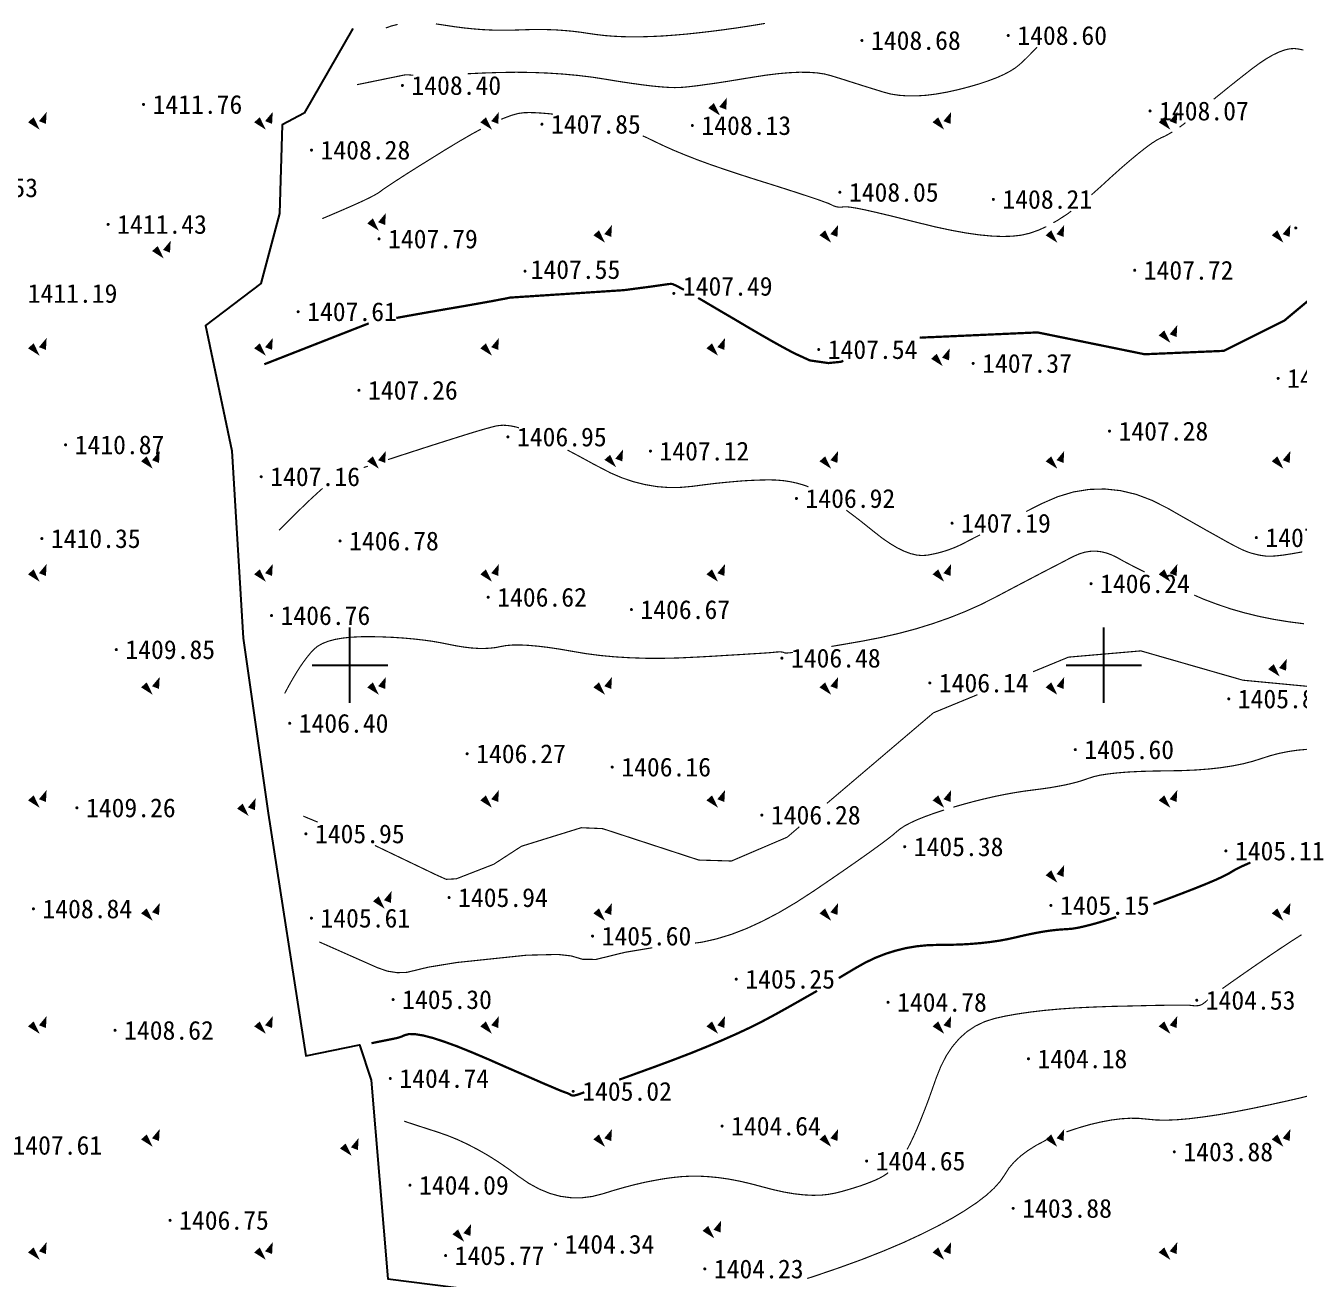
# Model space of a CAD drawing. Header units: inches. Extents: x -2316 to 955, y -265 to 742.
# Drawn here: x 287.2 to 456.2, y 280.1 to 446.5 of the extents above; entities that cross this region are included whole.
import ezdxf
from ezdxf.enums import TextEntityAlignment as Align
from ezdxf.xclip import XClip

# ---------------------------------------------------------------- set-up
doc = ezdxf.new("R2010")
doc.units = ezdxf.units.IN
doc.header["$LTSCALE"] = 1000
doc.header["$MEASUREMENT"] = 0
doc.header["$XCLIPFRAME"] = 0
doc.layers.add('周边地形图', color=8, linetype='Continuous')
doc.styles.get("Standard").update_dxf_attribs({"font": ''})
doc.styles.get('Standard').set_extended_font_data('SimSun')

# ---------------------------------------------------------------- blocks, each defined once
blk = doc.blocks.new('gc090')
for points in [[(1.07, 1.45, 0, 1, 0), (0.52, 0.05, 1, 1, 0)], [(-1.02, 0.41, 1, 0, 0), (0.15, -0.9, 0, 0, 0)]]:
    blk.add_lwpolyline(points, format="xyseb")
blk = doc.blocks.new('xzdxt')
at = {"layer": '周边地形图'}
for p, q in [((-48.25, -275.5), (-48.25, -265.5)), ((51.75, -275.5), (51.75, -265.5)), ((-53.25, -270.5), (-43.25, -270.5)), ((46.75, -270.5), (56.75, -270.5))]:
    blk.add_line(p, q, dxfattribs=at)
for points, const_width in [([(-43.5, -185.93), (-42.74, -185.65), (-41.92, -185.45)], 0.15), ([(-36.86, -185.38), (-35.66, -185.56), (-34.42, -185.75), (-33.18, -185.91), (-31.94, -186.04), (-30.7, -186.14), (-29.45, -186.2), (-28.21, -186.22), (-26.96, -186.22), (-25.71, -186.18), (-24.47, -186.14), (-23.26, -186.12), (-22.08, -186.14), (-20.93, -186.18), (-19.81, -186.26), (-18.71, -186.36), (-17.64, -186.49), (-16.6, -186.65), (-15.54, -186.8), (-14.43, -186.93), (-13.27, -187.02), (-12.06, -187.08), (-10.8, -187.1), (-9.48, -187.09), (-8.11, -187.05), (-6.68, -186.98), (-5.2, -186.87), (-3.66, -186.74), (-2.06, -186.57), (-0.41, -186.38), (1.31, -186.16), (3.09, -185.91), (4.92, -185.63), (6.81, -185.32)], 0.15), ([(-32.64, -192), (-30.54, -191.9), (-28.33, -191.83), (-26.17, -191.8), (-24.06, -191.83), (-22, -191.91), (-20, -192.04), (-18.04, -192.22), (-16.13, -192.45), (-14.27, -192.74), (-12.51, -193.03), (-10.9, -193.27), (-9.45, -193.47), (-8.15, -193.63), (-7, -193.74), (-6, -193.81), (-5.16, -193.84), (-4.46, -193.82), (-3.77, -193.77), (-2.94, -193.68), (-1.95, -193.56), (-0.82, -193.4), (0.46, -193.22), (1.89, -193), (3.46, -192.74), (5.19, -192.46), (6.92, -192.19), (8.53, -191.99), (10.02, -191.86), (11.39, -191.8), (12.63, -191.81), (13.74, -191.89), (14.74, -192.04), (15.61, -192.27), (16.42, -192.52), (17.26, -192.78), (18.1, -193.05), (18.96, -193.32), (19.84, -193.6), (20.74, -193.88), (21.65, -194.16), (22.57, -194.45), (23.54, -194.7), (24.59, -194.86), (25.71, -194.94), (26.9, -194.94), (28.17, -194.86), (29.52, -194.69), (30.94, -194.44), (32.43, -194.11), (33.9, -193.73), (35.24, -193.34), (36.46, -192.93), (37.55, -192.52), (38.51, -192.09), (39.34, -191.65), (40.05, -191.2), (40.63, -190.73), (41.16, -190.24), (41.7, -189.71), (42.26, -189.14), (42.84, -188.54), (42.9, -188.47)], 0.15), ([(66.34, -195.39), (66.65, -195.13), (67.52, -194.43), (68.42, -193.7), (69.36, -192.95), (70.34, -192.18), (71.35, -191.39), (72.35, -190.65), (73.28, -190.03), (74.16, -189.52), (74.97, -189.13), (75.72, -188.85), (76.41, -188.69), (77.03, -188.65), (77.6, -188.72), (78.23, -188.85)], 0.15), ([(-47.31, -193.45), (-41.11, -192.18), (-40.82, -192.14), (-40.55, -192.14), (-40.32, -192.16), (-39.98, -192.19), (-39.83, -192.19)], 0.15), ([(-28.2, -198.05), (-27.89, -197.92), (-26.83, -197.52), (-25.93, -197.27), (-25.18, -197.17), (-24.47, -197.15), (-23.69, -197.17), (-22.82, -197.22), (-21.88, -197.3), (-21.3, -197.36)], 0.15), ([(-51.93, -211.23), (-50.31, -210.54), (-48.87, -209.92), (-47.62, -209.37), (-46.56, -208.89), (-45.69, -208.47), (-45, -208.11), (-44.51, -207.83), (-44.2, -207.61), (-43.87, -207.36), (-43.33, -206.99), (-42.58, -206.49), (-41.61, -205.86), (-40.43, -205.1), (-39.03, -204.22), (-37.42, -203.22), (-35.59, -202.08), (-33.73, -200.96), (-32.04, -199.98), (-30.88, -199.35)], 0.15), ([(61.8, -199.09), (62.19, -198.81), (62.6, -198.49)], 0.15), ([(-9.41, -200.25), (-8.86, -200.49), (-7.75, -201.03), (-6.57, -201.59), (-5.25, -202.18), (-3.79, -202.78), (-2.19, -203.41), (-0.44, -204.05), (1.46, -204.7), (3.5, -205.38), (5.68, -206.08), (7.8, -206.74), (9.68, -207.34), (11.29, -207.86), (12.66, -208.31), (13.77, -208.68), (14.62, -208.99), (15.23, -209.21), (15.57, -209.37), (15.79, -209.48), (16.01, -209.57), (16.23, -209.64), (16.44, -209.68), (16.65, -209.71), (16.86, -209.71), (17.07, -209.69), (17.27, -209.65), (17.61, -209.65), (18.2, -209.72), (19.06, -209.86), (20.18, -210.09), (21.55, -210.4), (23.19, -210.79), (25.09, -211.26), (27.26, -211.8), (29.47, -212.34), (31.54, -212.78), (33.46, -213.13), (35.22, -213.38), (36.84, -213.54), (38.31, -213.6), (39.62, -213.56), (40.79, -213.43), (41.91, -213.17), (43.09, -212.76), (44.12, -212.29)], 0.15), ([(50.12, -208.07), (51.31, -207.01), (52.78, -205.66), (54.12, -204.46), (55.33, -203.42), (56.41, -202.53), (57.35, -201.79), (58.16, -201.2), (58.84, -200.77), (59.38, -200.49), (59.88, -200.27), (60.41, -199.98), (60.85, -199.72)], 0.15), ([(45.06, -211.77), (45.61, -211.47), (46.95, -210.59), (47.44, -210.22)], 0.15), ([(63.75, -261.2), (65.05, -261.76), (66.83, -262.43), (68.64, -263.04), (70.5, -263.57), (72.39, -264.03), (74.33, -264.42), (76.3, -264.74), (78.31, -265)], 0.15), ([(57.13, -229.23), (67.66, -228.78), (75.71, -224.76), (82.36, -219.21)], 0.3), ([(-42.11, -224.41), (-41.28, -224.26), (-39.39, -223.92), (-37.34, -223.56), (-35.32, -223.21), (-33.5, -222.9), (-31.9, -222.62), (-30.5, -222.37), (-29.31, -222.16), (-28.34, -221.97), (-27.57, -221.83), (-27.02, -221.71), (-11.89, -220.72)], 0.3), ([(-11.89, -220.72), (-11.8, -220.71), (-10.38, -220.52), (-9.17, -220.36), (-8.18, -220.23), (-7.41, -220.12), (-6.85, -220.04), (-6.51, -219.99), (-6.29, -219.96), (-6.1, -219.93), (-5.92, -219.91), (-5.78, -219.9), (-5.65, -219.89), (-5.65, -219.89), (-5.48, -219.91), (-5.43, -219.92), (-5.31, -219.98), (-5.35, -219.96), (-5.31, -219.98), (-5.28, -219.99), (-5.25, -220), (-5.22, -220.02), (-5.19, -220.03), (-5.16, -220.04), (-5.12, -220.05), (-5.04, -220.09), (-4.94, -220.14), (-4.8, -220.21), (-4.64, -220.3), (-4.44, -220.41), (-4.21, -220.53), (-3.94, -220.67)], 0.3), ([(-2.06, -221.75), (-1.29, -222.2), (-0.14, -222.88), (1.2, -223.67), (2.74, -224.57), (4.46, -225.59), (6.19, -226.6), (7.72, -227.48), (9.05, -228.22), (10.18, -228.83), (10.95, -229.22)], 0.3), ([(-59.62, -230.56), (-45.76, -225.13)], 0.3), ([(29.12, -226.95), (42.96, -226.33), (57.18, -229.23)], 0.3), ([(27.33, -227.03), (27.62, -227.01)], 0.3), ([(27.62, -227.01), (29.12, -226.95)], 0.3), ([(10.95, -229.22), (12.77, -230.05), (15.22, -230.4), (16.89, -230.23), (17.2, -230.1)], 0.3), ([(-43.2, -243.21), (-41.64, -242.7), (-39.54, -242.02), (-37.43, -241.34), (-35.54, -240.74), (-33.87, -240.21), (-32.43, -239.76), (-31.21, -239.39), (-30.21, -239.1), (-29.43, -238.89), (-28.87, -238.75), (-28.41, -238.68), (-27.92, -238.65), (-27.39, -238.68), (-26.83, -238.76), (-26.23, -238.88), (-25.83, -239)], 0.15), ([(-19.39, -241.95), (-18.1, -242.63), (-16.72, -243.38), (-15.88, -243.84)], 0.15), ([(-46.44, -244.27), (-45.88, -244.09)], 0.15), ([(-15.88, -243.84), (-13.68, -244.98), (-12.14, -245.64), (-10.59, -246.16), (-9.04, -246.54), (-7.5, -246.8), (-5.95, -246.92), (-4.39, -246.9), (-2.84, -246.76), (-1.32, -246.56), (0.13, -246.38), (1.51, -246.24), (2.82, -246.12), (4.06, -246.02), (5.23, -245.96), (6.33, -245.92), (7.36, -245.9), (8.34, -245.93), (9.29, -246.01), (10.19, -246.15), (11.06, -246.34), (11.9, -246.58), (12.46, -246.78)], 0.15), ([(12.46, -246.78), (12.57, -246.82)], 0.15), ([(-57.67, -252.59), (-56.09, -251.02), (-54.69, -249.64), (-53.45, -248.45), (-52.37, -247.46), (-51.89, -247.03)], 0.15), ([(41.45, -250.1), (41.57, -250.04), (43.55, -249.04), (45.63, -248.14), (47.71, -247.51), (49.79, -247.17), (51.88, -247.11), (53.97, -247.33), (56.06, -247.83), (58.15, -248.62), (60.25, -249.68), (62.24, -250.82), (64.02, -251.83), (65.57, -252.71), (66.92, -253.46), (68.04, -254.09), (68.95, -254.58), (69.65, -254.94), (70.12, -255.17), (70.5, -255.33), (70.88, -255.48), (71.27, -255.61), (71.67, -255.72), (72.07, -255.82), (72.49, -255.91), (72.92, -255.97), (73.35, -256.03), (73.89, -256.04), (74.63, -255.99), (75.58, -255.88), (76.74, -255.7), (78.1, -255.46)], 0.15), ([(17.58, -249.92), (18.32, -250.47), (19.28, -251.2), (20.29, -252), (21.35, -252.85), (22.4, -253.67), (23.41, -254.36), (24.36, -254.93), (25.27, -255.37), (26.12, -255.69), (26.92, -255.88), (27.68, -255.95), (28.38, -255.89), (29.05, -255.76), (29.7, -255.62), (30.33, -255.45), (30.94, -255.26), (31.53, -255.05), (32.09, -254.83), (32.64, -254.58), (33.17, -254.32), (33.78, -254), (34.59, -253.58), (35.34, -253.2)], 0.15), ([(15.62, -268.01), (17.32, -267.72), (19.68, -267.31), (22.14, -266.83), (24.53, -266.29), (26.85, -265.67), (29.1, -264.97), (31.27, -264.21), (33.36, -263.38), (35.38, -262.48), (37.33, -261.5), (39.16, -260.53), (40.85, -259.64), (42.38, -258.84), (43.77, -258.11), (45.01, -257.47), (46.1, -256.91), (47.03, -256.42), (47.82, -256.02), (48.54, -255.71), (49.25, -255.5), (49.97, -255.38), (50.69, -255.36), (51.4, -255.44), (52.12, -255.61), (52.84, -255.88), (53.57, -256.24), (54.35, -256.68), (55.26, -257.16), (56.29, -257.69), (57.18, -258.13)], 0.15), ([(-56.92, -274.26), (-56.39, -273.27), (-55.87, -272.35), (-55.37, -271.51), (-54.88, -270.74), (-54.4, -270.04), (-53.93, -269.42), (-53.48, -268.87), (-53.03, -268.39), (-52.53, -267.97), (-51.9, -267.62), (-51.13, -267.32), (-50.24, -267.08), (-49.21, -266.9), (-48.05, -266.78), (-46.75, -266.72), (-45.33, -266.71), (-43.86, -266.75), (-42.45, -266.81), (-41.1, -266.9), (-39.79, -267.02), (-38.54, -267.16), (-37.35, -267.32), (-36.21, -267.52), (-35.12, -267.74), (-34.09, -267.94), (-33.1, -268.1), (-32.17, -268.21), (-31.28, -268.27), (-30.45, -268.28), (-29.66, -268.24), (-28.93, -268.16), (-28.24, -268.02), (-27.52, -267.89), (-26.66, -267.82), (-25.66, -267.81), (-24.53, -267.87), (-23.27, -267.98), (-21.88, -268.15), (-20.35, -268.38), (-18.68, -268.67), (-16.91, -268.97), (-15.06, -269.21), (-13.14, -269.39), (-11.14, -269.51), (-9.06, -269.58), (-6.91, -269.59), (-4.68, -269.54), (-2.38, -269.43), (-0.16, -269.31), (1.79, -269.19), (3.49, -269.09), (4.92, -269), (6.1, -268.93), (7.01, -268.87), (7.67, -268.82), (8.07, -268.78), (8.32, -268.75), (8.55, -268.74), (8.76, -268.73), (8.93, -268.74), (9.09, -268.75), (9.22, -268.78), (9.32, -268.82), (9.4, -268.87), (9.62, -268.89), (10.14, -268.85), (10.52, -268.8)], 0.15), ([(42.36, -271.37), (47.07, -269.43), (56.67, -268.6), (70.2, -272.49), (79.99, -273.42)], 0.15), ([(31.8, -289.34), (33.16, -288.95), (34.57, -288.57), (35.95, -288.23), (37.3, -287.92), (38.62, -287.65), (39.91, -287.42), (41.16, -287.22), (42.39, -287.06), (43.56, -286.91), (44.66, -286.75), (45.68, -286.57), (46.64, -286.39), (47.51, -286.19), (48.32, -285.98), (49.05, -285.75), (49.71, -285.52), (50.42, -285.29), (51.3, -285.09), (52.35, -284.93), (53.57, -284.79), (54.96, -284.68), (56.53, -284.6), (58.27, -284.55), (60.17, -284.52), (62.11, -284.49), (63.95, -284.41), (65.67, -284.28), (67.29, -284.1), (68.8, -283.87), (70.21, -283.59), (71.5, -283.26), (72.69, -282.88), (73.84, -282.51), (75.02, -282.2), (76.22, -281.96), (77.44, -281.78), (78.69, -281.67)], 0.15), ([(15.02, -288.84), (29.15, -276.82), (35, -274.41)], 0.15), ([(67.49, -313.42), (67.76, -313.23), (68.83, -312.47), (70.1, -311.58), (71.58, -310.55), (73.27, -309.39), (74.98, -308.23), (76.55, -307.19), (77.99, -306.27)], 0.15), ([(-54.44, -290.54), (-52.52, -291.33)], 0.15), ([(-2.47, -307.38), (-1.54, -307.26), (0.37, -306.83), (2.34, -306.23), (4.39, -305.44), (6.51, -304.46), (8.7, -303.31), (10.96, -301.97), (13.29, -300.46), (15.54, -298.92), (17.53, -297.55), (19.28, -296.33), (20.79, -295.26), (22.04, -294.35), (23.05, -293.6), (23.81, -293), (24.32, -292.56), (24.78, -292.19), (25.37, -291.81), (26.09, -291.43), (26.95, -291.03), (27.94, -290.63), (29.06, -290.22), (30.32, -289.8), (30.57, -289.72)], 0.15), ([(-44.94, -294.43), (-36.87, -298.3), (-35.49, -298.92), (-34.14, -298.85), (-29.18, -296.92), (-25.5, -294.53), (-17.57, -292.07), (-14.74, -292.19), (-1.98, -296.36), (2.36, -296.49), (9.76, -293.32), (11.37, -291.94)], 0.15), ([(58.34, -302.21), (58.34, -302.21), (60.44, -301.43), (62.31, -300.72), (63.96, -300.08), (65.37, -299.51), (66.55, -299.01), (67.51, -298.57), (68.23, -298.21), (68.73, -297.91), (69.21, -297.62), (69.91, -297.27), (70.82, -296.86), (71.21, -296.7)], 0.3), ([(16.59, -312.03), (17.53, -311.47), (18.82, -310.7), (20.12, -309.97), (21.44, -309.34), (22.79, -308.81), (24.16, -308.38), (25.56, -308.04), (26.99, -307.8), (28.44, -307.66), (29.92, -307.62), (31.38, -307.61), (32.79, -307.57), (34.15, -307.49), (35.44, -307.38), (36.69, -307.24), (37.87, -307.07), (39, -306.86), (40.08, -306.62), (41.1, -306.38), (42.08, -306.17), (43, -305.99), (43.87, -305.84), (44.7, -305.72), (45.47, -305.63), (46.2, -305.57), (46.87, -305.53), (47.62, -305.47), (48.57, -305.3), (49.71, -305.03), (51.04, -304.67), (52.57, -304.2), (53.4, -303.93)], 0.3), ([(-52.34, -307.22), (-44.58, -310.66), (-43.27, -311.11), (-41.98, -311.31), (-40.71, -311.27), (-37.87, -310.58), (-34.08, -309.96), (-24.82, -308.99), (-20.67, -308.89), (-18.93, -309.08), (-17.37, -309.54), (-15.61, -309.55), (-11.78, -308.61), (-8.13, -308)], 0.15), ([(-12.54, -325.51), (-12, -325.32), (-9.97, -324.58), (-7.65, -323.74), (-5.24, -322.84), (-2.97, -321.97), (-0.83, -321.1), (1.19, -320.25), (3.08, -319.41), (4.83, -318.59), (6.46, -317.77), (7.96, -316.97), (9.39, -316.18), (10.79, -315.39), (12.18, -314.6), (13.55, -313.82), (13.71, -313.72)], 0.3), ([(25.67, -334.76), (25.68, -334.74), (26.08, -333.97), (26.5, -333.09), (26.95, -332.09), (27.41, -330.98), (27.9, -329.74), (28.42, -328.39), (28.95, -326.91), (29.51, -325.32), (30.13, -323.76), (30.85, -322.35), (31.67, -321.12), (32.59, -320.04), (33.61, -319.13), (34.73, -318.39), (35.95, -317.81), (37.26, -317.39), (38.7, -317.07), (40.28, -316.79), (41.99, -316.54), (43.84, -316.32), (45.82, -316.14), (47.94, -315.99), (50.2, -315.88), (52.6, -315.79), (54.92, -315.74), (56.96, -315.69), (58.72, -315.65), (60.18, -315.63), (61.37, -315.61), (62.27, -315.61), (62.88, -315.62), (63.21, -315.64), (63.4, -315.67), (63.57, -315.68), (63.74, -315.7), (63.9, -315.7), (64.04, -315.7), (64.18, -315.69), (64.31, -315.68), (64.44, -315.65), (64.56, -315.62), (64.68, -315.57), (64.81, -315.51), (64.94, -315.42), (65.08, -315.32), (65.22, -315.21), (65.37, -315.08), (65.52, -314.93), (65.55, -314.9)], 0.15), ([(-45.4, -320.67), (-42.28, -320.04), (-41.84, -319.94), (-41.4, -319.79), (-40.96, -319.59), (-40.4, -319.45), (-39.6, -319.47), (-38.57, -319.64), (-37.3, -319.96), (-35.8, -320.45), (-34.06, -321.08), (-32.08, -321.88), (-29.86, -322.82), (-27.67, -323.79), (-25.74, -324.63), (-24.08, -325.35), (-22.7, -325.96), (-21.58, -326.43), (-20.74, -326.79), (-20.16, -327.03), (-19.86, -327.14), (-19.7, -327.2), (-19.55, -327.25), (-19.41, -327.3), (-19.29, -327.35), (-19.19, -327.4), (-19.09, -327.44), (-19.02, -327.49), (-18.95, -327.54), (-18.89, -327.57), (-18.81, -327.6), (-18.72, -327.62), (-18.63, -327.62), (-18.52, -327.61), (-18.39, -327.59), (-18.26, -327.56), (-18.12, -327.52), (-17.82, -327.42), (-17.24, -327.21), (-17.17, -327.18)], 0.3), ([(-41.05, -331.02), (-40.48, -331.22), (-39.74, -331.46), (-38.85, -331.75), (-37.8, -332.09), (-36.59, -332.48), (-35.3, -332.93), (-33.99, -333.46), (-32.68, -334.07), (-31.35, -334.76), (-30.01, -335.52), (-28.66, -336.37), (-27.3, -337.3), (-25.93, -338.31), (-24.55, -339.26), (-23.16, -340.02), (-21.76, -340.6), (-20.35, -340.99), (-18.94, -341.18), (-17.52, -341.19), (-16.09, -341.01), (-14.66, -340.64), (-13.24, -340.2), (-11.85, -339.8), (-10.5, -339.45), (-9.18, -339.14), (-7.9, -338.89), (-6.66, -338.67), (-5.45, -338.5), (-4.28, -338.38), (-3.1, -338.32), (-1.87, -338.32), (-0.6, -338.39), (0.72, -338.52), (2.08, -338.72), (3.49, -338.99), (4.95, -339.33), (6.45, -339.73), (7.94, -340.12), (9.35, -340.43), (10.68, -340.66), (11.94, -340.8), (13.12, -340.86), (14.23, -340.84), (15.25, -340.73), (16.2, -340.55), (17.09, -340.32), (17.93, -340.08), (18.72, -339.84), (19.47, -339.6), (20.17, -339.35), (20.82, -339.1), (21.43, -338.85), (21.99, -338.59), (22.51, -338.3), (23.02, -337.96), (23.14, -337.86)], 0.15)]:
    blk.add_lwpolyline(points, dxfattribs=dict(at, const_width=const_width))
at = {"layer": '周边地形图', "flags": 128}
blk.add_lwpolyline([(-47.88, -186.01), (-54.32, -197.24), (-57.23, -198.8), (-57.6, -210.53), (-60.08, -219.85), (-67.43, -225.43), (-63.91, -242.03), (-62.44, -266.92), (-59.1, -290.12), (-54.1, -322.33), (-46.97, -320.88), (-45.42, -325.59), (-43.22, -351.96), (-4.9, -356.8), (9.41, -360.76), (32.38, -364.41), (39.13, -363.08), (44.59, -368.63), (68.77, -367.49), (85.37, -368.66)], dxfattribs=at)
at = {"layer": '周边地形图', "const_width": 0.2, "flags": 128}
for points in [[(19.57, -187.58, 1), (19.77, -187.58, 1)], [(38.98, -186.92, 1), (39.18, -186.92, 1)], [(-41.4, -193.55, 1), (-41.2, -193.55, 1)], [(-75.74, -196.07, 1), (-75.54, -196.07, 1)], [(57.79, -196.94, 1), (57.99, -196.94, 1)], [(-22.88, -198.7, 1), (-22.68, -198.7, 1)], [(-2.93, -198.87, 1), (-2.73, -198.87, 1)], [(-53.46, -202.13, 1), (-53.26, -202.13, 1)], [(16.64, -207.73, 1), (16.84, -207.73, 1)], [(37, -208.67, 1), (37.2, -208.67, 1)], [(-80.44, -211.99, 1), (-80.24, -211.99, 1)], [(77.12, -212.47, 1), (77.32, -212.47, 1)], [(-44.5, -213.92, 1), (-44.3, -213.92, 1)], [(-25.13, -218.2, 1), (-24.93, -218.2, 1)], [(55.75, -218.08, 1), (55.95, -218.08, 1)], [(-5.39, -221.15, 1), (-5.19, -221.15, 1)], [(-55.23, -223.58, 1), (-55.03, -223.58, 1)], [(13.83, -228.6, 1), (14.03, -228.6, 1)], [(34.32, -230.44, 1), (34.52, -230.44, 1)], [(74.78, -232.43, 1), (74.98, -232.43, 1)], [(-47.16, -234.01, 1), (-46.96, -234.01, 1)], [(-27.4, -240.2, 1), (-27.2, -240.2, 1)], [(52.41, -239.43, 1), (52.61, -239.43, 1)], [(-86.08, -241.25, 1), (-85.88, -241.25, 1)], [(-8.49, -242.08, 1), (-8.29, -242.08, 1)], [(-60.13, -245.48, 1), (-59.93, -245.48, 1)], [(10.88, -248.37, 1), (11.08, -248.37, 1)], [(31.52, -251.65, 1), (31.72, -251.65, 1)], [(-89.23, -253.69, 1), (-89.03, -253.69, 1)], [(71.89, -253.57, 1), (72.09, -253.57, 1)], [(-49.67, -254.01, 1), (-49.47, -254.01, 1)], [(49.96, -259.68, 1), (50.16, -259.68, 1)], [(-30.02, -261.48, 1), (-29.82, -261.48, 1)], [(-11.02, -263.12, 1), (-10.82, -263.12, 1)], [(-58.76, -263.91, 1), (-58.56, -263.91, 1)], [(-79.35, -268.43, 1), (-79.15, -268.43, 1)], [(8.95, -269.56, 1), (9.15, -269.56, 1)], [(28.57, -272.86, 1), (28.77, -272.86, 1)], [(68.23, -274.97, 1), (68.43, -274.97, 1)], [(-56.35, -278.21, 1), (-56.15, -278.21, 1)], [(-32.81, -282.25, 1), (-32.61, -282.25, 1)], [(47.87, -281.71, 1), (48.07, -281.71, 1)], [(-13.56, -284.02, 1), (-13.36, -284.02, 1)], [(-84.58, -289.43, 1), (-84.38, -289.43, 1)], [(6.29, -290.39, 1), (6.49, -290.39, 1)], [(-54.2, -292.88, 1), (-54, -292.88, 1)], [(25.24, -294.59, 1), (25.44, -294.59, 1)], [(67.85, -295.15, 1), (68.05, -295.15, 1)], [(-35.21, -301.34, 1), (-35.01, -301.34, 1)], [(44.64, -302.38, 1), (44.84, -302.38, 1)], [(-90.35, -302.84, 1), (-90.15, -302.84, 1)], [(-53.47, -304.07, 1), (-53.27, -304.07, 1)], [(-16.17, -306.45, 1), (-15.97, -306.45, 1)], [(2.89, -312.17, 1), (3.09, -312.17, 1)], [(-42.63, -314.88, 1), (-42.43, -314.88, 1)], [(23.03, -315.24, 1), (23.23, -315.24, 1)], [(63.98, -314.97, 1), (64.18, -314.97, 1)], [(-79.52, -318.96, 1), (-79.32, -318.96, 1)], [(41.66, -322.74, 1), (41.86, -322.74, 1)], [(-43, -325.35, 1), (-42.8, -325.35, 1)], [(-18.74, -327.06, 1), (-18.54, -327.06, 1)], [(1.01, -331.67, 1), (1.21, -331.67, 1)], [(20.19, -336.31, 1), (20.39, -336.31, 1)], [(61.01, -335.09, 1), (61.21, -335.09, 1)], [(-40.39, -339.52, 1), (-40.19, -339.52, 1)], [(39.63, -342.59, 1), (39.83, -342.59, 1)], [(-72.22, -344.18, 1), (-72.02, -344.18, 1)], [(-21.07, -347.35, 1), (-20.87, -347.35, 1)], [(-35.66, -348.86, 1), (-35.46, -348.86, 1)], [(-1.28, -350.63, 1), (-1.08, -350.63, 1)]]:
    blk.add_lwpolyline(points, format="xyb", close=True, dxfattribs=at)
at = {"layer": '周边地形图', "const_width": 0.15, "flags": 128}
for points in [[(46.8, -332.44), (46.96, -332.38), (48.52, -331.87), (50.02, -331.44), (51.45, -331.11), (52.8, -330.86), (54.09, -330.7), (55.3, -330.63), (56.44, -330.65), (57.51, -330.75), (58.64, -330.86), (59.95, -330.89), (61.44, -330.83), (63.1, -330.69), (64.95, -330.46), (66.98, -330.16), (69.19, -329.77), (71.58, -329.3), (73.92, -328.81), (75.96, -328.36), (77.72, -327.96), (79.18, -327.6)], [(12.41, -351.9), (13.35, -351.6), (16.63, -350.48), (19.69, -349.37), (22.53, -348.25), (25.15, -347.14), (27.54, -346.03), (29.72, -344.94), (31.67, -343.88), (33.39, -342.84), (34.89, -341.84), (36.16, -340.86), (37.2, -339.91), (38.02, -339), (38.62, -338.11), (39.17, -337.25), (39.86, -336.44), (40.7, -335.66), (41.67, -334.93), (42.78, -334.23), (44.03, -333.57), (44.12, -333.54)]]:
    blk.add_lwpolyline(points, dxfattribs=at)
at = {"layer": '周边地形图', "const_width": 0.15}
blk.add_lwpolyline([(85.11, -428.8, 0.000002), (80.63, -432.35, 0.000366)], format="xyb", dxfattribs=at)
at = {"layer": '周边地形图', "color": 8}
for p in [(0.68, -196.63), (-89.57, -198.52), (-59.57, -198.52), (-29.57, -198.52), (30.43, -198.52), (60.43, -198.52), (-44.57, -211.94), (-14.57, -213.52), (15.43, -213.52), (45.43, -213.52), (75.43, -213.52), (-73.11, -215.61), (60.43, -226.81), (-89.57, -228.52), (-59.57, -228.52), (-29.57, -228.52), (0.43, -228.52), (30.24, -229.91), (-74.57, -243.52), (-44.57, -243.52), (-13.1, -243.32), (15.43, -243.52), (45.43, -243.52), (75.43, -243.52), (-89.57, -258.52), (-59.57, -258.52), (-29.57, -258.52), (0.43, -258.52), (30.43, -258.52), (60.43, -258.52), (74.95, -271.1), (-74.57, -273.52), (-44.57, -273.52), (-14.57, -273.52), (15.43, -273.52), (45.43, -273.52), (-89.57, -288.52), (-29.57, -288.52), (0.43, -288.52), (30.43, -288.52), (60.43, -288.52), (-61.84, -289.61), (45.43, -298.46), (-43.8, -301.92), (-74.57, -303.52), (-14.57, -303.52), (15.43, -303.52), (75.43, -303.52), (-89.57, -318.52), (-59.57, -318.52), (-29.57, -318.52), (0.43, -318.52), (30.43, -318.52), (60.43, -318.52), (-74.57, -333.52), (-48.18, -334.72), (-14.57, -333.52), (15.43, -333.52), (45.43, -333.52), (75.43, -333.52), (-33.26, -346.12), (-0.08, -345.66), (-89.57, -348.52), (-59.57, -348.52), (30.43, -348.52), (60.43, -348.52)]:
    blk.add_blockref('gc090', p, dxfattribs=at)
at = {"layer": '周边地形图'}
for s, p in [('1408.60', (40.28, -186.92)), ('1408.68', (20.87, -187.58)), ('1408.40', (-40.1, -193.55)), ('1411.76', (-74.44, -196.07)), ('1408.07', (59.09, -196.94)), ('1407.85', (-21.58, -198.7)), ('1408.13', (-1.63, -198.87)), ('1408.28', (-52.16, -202.13)), ('1411.53', (-101.55, -207.12)), ('1408.05', (17.94, -207.73)), ('1408.21', (38.3, -208.67)), ('1411.43', (-79.14, -211.99)), ('1407.79', (-43.2, -213.92)), ('1407.55', (-24.29, -217.98)), ('1407.72', (57.05, -218.08)), ('1407.49', (-4.09, -220.2)), ('1411.19', (-91.01, -221.15)), ('1407.61', (-53.93, -223.58)), ('1407.54', (15.13, -228.6)), ('1407.37', (35.62, -230.44)), ('1407.29', (76.08, -232.43)), ('1407.26', (-45.86, -234.01)), ('1407.28', (53.71, -239.43)), ('1406.95', (-26.1, -240.2)), ('1410.87', (-84.78, -241.25)), ('1407.12', (-7.19, -242.08)), ('1407.16', (-58.83, -245.48)), ('1406.92', (12.18, -248.37)), ('1407.19', (32.82, -251.65)), ('1410.35', (-87.93, -253.69)), ('1406.78', (-48.37, -254.01)), ('1407.14', (73.19, -253.57)), ('1406.24', (51.26, -259.68)), ('1406.62', (-28.72, -261.48)), ('1406.67', (-9.72, -263.12)), ('1406.76', (-57.46, -263.91)), ('1409.85', (-78.05, -268.43)), ('1406.48', (10.25, -269.56)), ('1406.14', (29.87, -272.86)), ('1405.85', (69.53, -274.97)), ('1406.40', (-55.05, -278.21)), ('1405.60', (49.17, -281.71)), ('1406.27', (-31.51, -282.25)), ('1406.16', (-12.26, -284.02)), ('1409.26', (-83.28, -289.43)), ('1406.28', (7.59, -290.39)), ('1405.95', (-52.9, -292.88)), ('1405.38', (26.54, -294.59)), ('1405.11', (69.15, -295.15)), ('1405.94', (-33.91, -301.34)), ('1408.84', (-89.05, -302.84)), ('1405.15', (45.94, -302.38)), ('1405.61', (-52.17, -304.07)), ('1405.60', (-14.87, -306.45)), ('1405.25', (4.19, -312.17)), ('1405.30', (-41.33, -314.88)), ('1404.78', (24.33, -315.24)), ('1404.53', (65.28, -314.97)), ('1408.62', (-78.22, -318.96)), ('1404.18', (42.96, -322.74)), ('1404.74', (-41.7, -325.35)), ('1405.02', (-17.44, -327.06)), ('1404.64', (2.31, -331.67)), ('1407.61', (-93.03, -334.22)), ('1403.88', (62.31, -335.09)), ('1404.65', (21.49, -336.31)), ('1404.09', (-39.09, -339.52)), ('1403.88', (40.93, -342.59)), ('1406.75', (-70.92, -344.18)), ('1404.34', (-19.77, -347.35)), ('1405.77', (-34.36, -348.86)), ('1404.23', (0.02, -350.63))]:
    blk.add_text(s, height=2.5, dxfattribs=at).set_placement(p, align=Align.MIDDLE_LEFT)

msp = doc.modelspace()

# ---------------------------------------------------------------- block references
at = {"layer": '周边地形图'}
ref = msp.add_blockref('xzdxt', (378.49, 632.14), dxfattribs=at)
XClip(ref).set_block_clipping_path([(-157.9355125933, -469.9870119662), (576.9011104744, 109.8829118801)])

doc.saveas('drawing.dxf')
